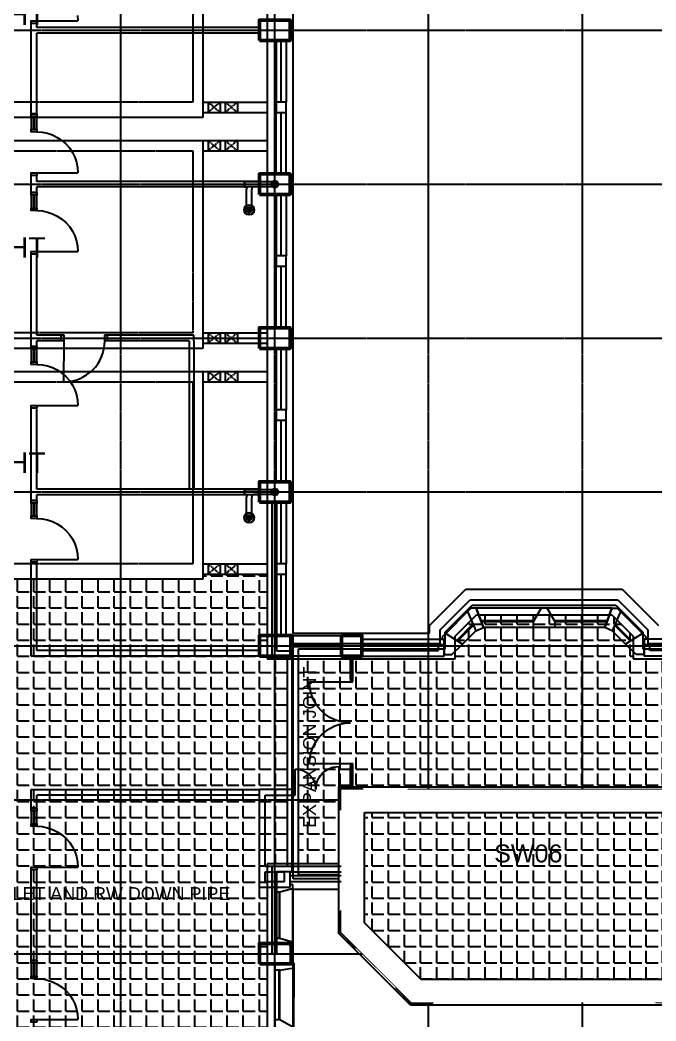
# Model space of a CAD drawing. Header units: millimetres. Extents: x -49883 to 118742, y -18440 to 67826.
# Drawn here: x -40501 to -28100, y 5465 to 24976 of the extents above; entities that cross this region are included whole.
import ezdxf

# ---------------------------------------------------------------- set-up
doc = ezdxf.new("R2010")
doc.units = ezdxf.units.MM
doc.set_wipeout_variables(frame=1)
for name, pattern in [('PCENTRE', [50.8, 31.75, -6.35, 6.35, -6.35]), ('PCENTRE2', [28.575, 19.05, -3.175, 3.175, -3.175]), ('PDASHED', [19.05, 12.7, -6.35])]:
    doc.linetypes.add(name, pattern=pattern)
for name, color, linetype in [('Boundaries_and_building_grids', 140, 'PCENTRE2'), ('Fifth Floor - General', 1, 'Continuous'), ('Fifth Floor - Hatch', 1, 'Continuous'), ('Fifth Floor - Roofs', 2, 'Continuous'), ('Fourth Floor - Doors Windows and Openings', 1, 'Continuous'), ('Fourth Floor - Hatch', 1, 'Continuous'), ('Fourth Floor - Roofs', 2, 'Continuous'), ('Fourth Floor - Stairs', 8, 'Continuous'), ('Fourth Floor - Structural Members', 5, 'Continuous'), ('Fourth Floor - Text and Leaders', 1, 'Continuous'), ('Fourth Floor - Walls', 3, 'Continuous'), ('Third Floor - Curtain Walls', 1, 'Continuous'), ('Third Floor - Doors Windows and Openings', 1, 'Continuous'), ('Third Floor - Stairs', 8, 'Continuous'), ('Third Floor - Structural Members', 5, 'Continuous'), ('Third Floor - Walls', 3, 'Continuous')]:
    doc.layers.add(name, color=color, linetype=linetype)
doc.styles.add('Arial1', font='arial.ttf')
pattern_1 = [(0, (0, 0), (0, 314.325), [228.6, -85.725]), (90, (0, 0), (-314.325, 2e-14), [228.6, -85.725])]

# ---------------------------------------------------------------- blocks, each defined once
blk = doc.blocks.new('OffSetFullbore')
at = {"layer": 'Fourth Floor - Roofs', "linetype": 'Continuous'}
h = blk.add_hatch(dxfattribs=at)
h.set_pattern_fill('lines', color=256, scale=6.25, style=0)
h.set_pattern_definition([(0, (-14818.7696, 134.024), (0, 6.25), [])])
h.paths.add_polyline_path([(-550, -500, -1), (-450, -500, -1)])
at = {"layer": 'Fourth Floor - Roofs', "linetype": 'Continuous', "lineweight": -3}
for p, q in [((-600, 50), (0, 50)), ((-600, 50), (-600, -50)), ((-590, 50), (-590, -50)), ((-600, -50), (-541, -50)), ((-550, -500), (-550, -100)), ((-450, -500), (-450, -100)), ((0, -50), (-400, -50))]:
    blk.add_line(p, q, dxfattribs=at)
at = {"layer": 'Fourth Floor - Roofs', "linetype": 'Continuous'}
for radius in [100, 93.8, 50, 50]:
    blk.add_circle((-500, -500), radius, dxfattribs=at)
at = {"layer": 'Fourth Floor - Roofs', "linetype": 'Continuous', "lineweight": -3}
for centre, radius, start, end in [((0, 0), 50, 270, 90), ((-400, -100), 150, 160.5288, 180), ((-400, -100), 50, 90, 180)]:
    blk.add_arc(centre, radius, start, end, dxfattribs=at)
blk = doc.blocks.new('Roof Light')
at = {"layer": 'Fourth Floor - Roofs', "color": 1, "linetype": 'Continuous', "lineweight": -3}
for p, q in [((-10450, 3850), (-11700, 3850)), ((-11125, 3850), (-11125, 3650)), ((-10450, 3850), (-1250, 3850)), ((-10450, -200), (-10450, 3850)), ((-1250, 3850), (-1250, -200)), ((-1250, 3850), (0, 3850)), ((-575, 3850), (-575, 3650)), ((-10450, 3650), (-11700, 3650)), ((-1250, 3650), (0, 3650)), ((-10450, 100), (-11700, 100)), ((-11125, 100), (-11125, -100)), ((-1250, 100), (0, 100)), ((-575, 100), (-575, -100)), ((-10450, -100), (-11700, -100)), ((-1250, -100), (0, -100)), ((-1250, -200), (-10450, -200))]:
    blk.add_line(p, q, dxfattribs=at)
at = {"layer": 'Fourth Floor - Roofs', "color": 1, "linetype": 'PDASHED', "lineweight": -3}
for p, q in [((-11120, 3850), (-11120, 3650)), ((-10885, 3850), (-11120, 3650)), ((-11120, 3850), (-10885, 3650)), ((-10885, 3850), (-10885, 3650)), ((-10550, 3850), (-10785, 3650)), ((-10785, 3850), (-10785, 3650)), ((-10785, 3850), (-10550, 3650)), ((-10550, 3850), (-10550, 3650)), ((-1150, 3850), (-915, 3650)), ((-1150, 3850), (-1150, 3650)), ((-915, 3850), (-1150, 3650)), ((-915, 3850), (-915, 3650)), ((-580, 3850), (-815, 3650)), ((-815, 3850), (-580, 3650)), ((-815, 3850), (-815, 3650)), ((-580, 3850), (-580, 3650)), ((-11120, 100), (-11120, -100)), ((-10885, 100), (-11120, -100)), ((-11120, 100), (-10885, -100)), ((-10885, 100), (-10885, -100)), ((-10550, 100), (-10785, -100)), ((-10785, 100), (-10785, -100)), ((-10785, 100), (-10550, -100)), ((-10550, 100), (-10550, -100)), ((-915, 100), (-1150, -100)), ((-1150, 100), (-1150, -100)), ((-1150, 100), (-915, -100)), ((-915, 100), (-915, -100)), ((-815, 100), (-815, -100)), ((-815, 100), (-580, -100)), ((-580, 100), (-815, -100)), ((-580, 100), (-580, -100))]:
    blk.add_line(p, q, dxfattribs=at)
at = {"layer": 'Fourth Floor - Roofs', "color": 1, "linetype": 'PCENTRE', "lineweight": -3}
for p, q in [((-10250, 100), (-10250, 3650)), ((-10250, 3650), (-1450, 3650)), ((-1450, 3650), (-1450, 100)), ((-1450, 100), (-10250, 100))]:
    blk.add_line(p, q, dxfattribs=at)

msp = doc.modelspace()

# ---------------------------------------------------------------- hatches: boundary and pattern name
at = {"layer": 'Fourth Floor - Hatch', "linetype": 'Continuous'}
h = msp.add_hatch(dxfattribs=at)
h.set_pattern_fill('ANGLE', color=8, scale=45, style=0)
h.set_pattern_definition(pattern_1)
h.paths.add_polyline_path([(-47383, 14176), (-46133, 14176), (-46133, 14076), (-36933, 14076), (-36933, 14176), (-35683, 14176), (-35683, 12526), (-35293, 12526), (-35293, 8526), (-35683, 8526), (-35683, -3624), (-47383, -3624)])
h = msp.add_hatch(dxfattribs=at)
h.set_pattern_fill('ANGLE', color=8, scale=45, style=0)
h.set_pattern_definition(pattern_1)
h.paths.add_polyline_path([(-35073, 12526), (-32018, 12526), (-32018, 12967), (-31602, 13383), (-28964, 13383), (-28548, 12967), (-28548, 12526), (-25793, 12526), (-25793, 10001), (-25303, 10001), (-25303, 8526), (-26433, 8526), (-26433, 9576), (-26333, 9576), (-26333, 9976), (-26283, 10026), (-34283, 10026), (-34283, 8526), (-35073, 8526)])

# ---------------------------------------------------------------- linework, layer by layer
at = {"layer": 'Boundaries_and_building_grids', "color": 140, "linetype": 'PCENTRE', "lineweight": -3}
for p, q in [((-38533, -6274), (-38533, 67826)), ((-35533, -6274), (-35533, 67826)), ((-32533, -6274), (-32533, 60064)), ((-29533, -6274), (-29533, 60069)), ((-49883, 24776), (47817, 24776)), ((-49883, 21776), (47817, 21776)), ((-49883, 18776), (47817, 18776)), ((-49883, 15776), (47817, 15776)), ((-49883, 12776), (47817, 12776)), ((-49883, 9776), (47817, 9776)), ((-49883, 6776), (-33033, 6776))]:
    msp.add_line(p, q, dxfattribs=at)
at = {"layer": 'Fifth Floor - Roofs', "color": 3, "linetype": 'Continuous'}
for p, q in [((-34283, 7172, 17250), (-34283, 10026, 17250)), ((-34283, 10026, 17250), (-26283, 10026, 17250)), ((-32886, 5776, 17250), (-34283, 7172, 17250)), ((-27679, 5776, 17250), (-32886, 5776, 17250))]:
    msp.add_line(p, q, dxfattribs=at)
at = {"layer": 'Fourth Floor - Doors Windows and Openings', "color": 1, "linetype": 'Continuous'}
for p, q in [((-33021, 6236, 13800), (-33823, 7037, 13800)), ((-33809, 7051, 13800), (-33007, 6250, 13800)), ((-32993, 6264, 13800), (-33794, 7066, 13800))]:
    msp.add_line(p, q, dxfattribs=at)
at = {"layer": 'Fourth Floor - Doors Windows and Openings', "color": 1, "linetype": 'Continuous', "elevation": 13800}
msp.add_lwpolyline([(-33148, 6109), (-33950, 6910), (-33667, 7193), (-32866, 6391), (-33148, 6109)], dxfattribs=at)
at = {"layer": 'Fourth Floor - Roofs', "color": 3, "linetype": 'Continuous', "lineweight": -3}
for p, q in [((-35683, 37026, 13800), (-35683, 12526, 13800)), ((-35683, 12526, 13800), (-32018, 12526, 13800)), ((-28548, 12526, 13800), (-24783, 12526, 13800)), ((-35683, 8526, 13800), (-35683, -3624, 13800)), ((-34283, 8526, 13800), (-35683, 8526, 13800))]:
    msp.add_line(p, q, dxfattribs=at)
at = {"layer": 'Fourth Floor - Roofs', "color": 3, "linetype": 'Continuous'}
for p, q in [((-35183, 36526, 13800), (-35183, 13026, 13800)), ((-32518, 13174, 13800), (-31809, 13883, 13800)), ((-31809, 13883, 13800), (-28757, 13883, 13800)), ((-28757, 13883, 13800), (-28048, 13174, 13800)), ((-32018, 12967, 13800), (-31602, 13383, 13800)), ((-31602, 13383, 13800), (-28964, 13383, 13800)), ((-28964, 13383, 13800), (-28548, 12967, 13800)), ((-32518, 13026, 13800), (-32518, 13174, 13800)), ((-35183, 13026, 13800), (-32518, 13026, 13800)), ((-32018, 12526, 13800), (-32018, 12967, 13800)), ((-28548, 12967, 13800), (-28548, 12526, 13800)), ((-35183, 8026, 13800), (-35183, -4124, 13800)), ((-34283, 8026, 13800), (-35183, 8026, 13800))]:
    msp.add_line(p, q, dxfattribs=at)
at = {"layer": 'Fourth Floor - Roofs', "color": 1, "linetype": 'Continuous', "lineweight": -3}
for p, q in [((-35593, 15576, 13800), (-35593, 12576, 13800)), ((-35493, 12676, 13800), (-35493, 15576, 13800)), ((-35173, 8236, 13800), (-35173, 12816, 13800)), ((-32308, 12816, 13800), (-35173, 12816, 13800)), ((-35073, 8316, 13800), (-35073, 12716, 13800)), ((-35073, 12716, 13800), (-32208, 12716, 13800)), ((-28358, 12716, 13800), (-25793, 12716, 13800)), ((-25693, 12816, 13800), (-28258, 12816, 13800)), ((-35593, 12576, 13800), (-35293, 12576, 13800)), ((-35193, 12676, 13800), (-35493, 12676, 13800)), ((-35293, 12576, 13800), (-35293, 8476, 13800)), ((-35193, 8376, 13800), (-35193, 12676, 13800)), ((-35293, 8476, 13800), (-35593, 8476, 13800)), ((-35593, 8476, 13800), (-35593, 6776, 13800)), ((-35493, 6776, 13800), (-35493, 8376, 13800)), ((-35493, 8376, 13800), (-35193, 8376, 13800)), ((-34283, 8236, 13800), (-35173, 8236, 13800)), ((-34283, 8316, 13800), (-35073, 8316, 13800))]:
    msp.add_line(p, q, dxfattribs=at)
at = {"layer": 'Fourth Floor - Roofs', "color": 1, "linetype": 'Continuous'}
for p, q in [((-32308, 13087, 13800), (-31722, 13673, 13800)), ((-31722, 13673, 13800), (-28843, 13673, 13800)), ((-28843, 13673, 13800), (-28258, 13087, 13800)), ((-32208, 13046, 13800), (-31681, 13573, 13800)), ((-31681, 13573, 13800), (-28885, 13573, 13800)), ((-28885, 13573, 13800), (-28358, 13046, 13800)), ((-32308, 12816, 13800), (-32308, 13087, 13800)), ((-28258, 13087, 13800), (-28258, 12816, 13800)), ((-32208, 12716, 13800), (-32208, 13046, 13800)), ((-28358, 13046, 13800), (-28358, 12716, 13800))]:
    msp.add_line(p, q, dxfattribs=at)
at = {"layer": 'Fourth Floor - Stairs', "color": 8, "linetype": 'Continuous'}
for p, q in [((-32033, 7801, 13800), (-32033, 6226, 13800)), ((-31733, 7801, 13800), (-31733, 6226, 13800)), ((-31433, 7801, 13800), (-31433, 6226, 13800)), ((-31133, 7801, 13800), (-31133, 6226, 13800)), ((-30833, 7801, 13800), (-30833, 6226, 13800)), ((-30533, 7801, 13800), (-30533, 6226, 13800)), ((-30233, 7801, 13800), (-30233, 6226, 13800)), ((-29933, 7801, 13800), (-29933, 6226, 13800)), ((-29633, 7801, 13800), (-29633, 6226, 13800)), ((-29333, 7801, 13800), (-29333, 6226, 13800)), ((-29033, 6226, 13800), (-29033, 7801, 13800)), ((-28733, 6226, 13800), (-28733, 7801, 13800)), ((-28433, 7801, 13800), (-28433, 6226, 13800))]:
    msp.add_line(p, q, dxfattribs=at)
at = {"layer": 'Fourth Floor - Stairs', "color": 8, "linetype": 'Continuous', "elevation": 13800}
msp.add_lwpolyline([(-32033, 9576), (-32033, 7801), (-28433, 7801)], dxfattribs=at)
at = {"layer": 'Fourth Floor - Structural Members', "color": 8, "linetype": 'Continuous', "lineweight": 50, "elevation": 13800}
for points in [[(-35833, 24576), (-35833, 24976), (-35233, 24976), (-35233, 24576), (-35833, 24576)], [(-35833, 21576), (-35833, 21976), (-35233, 21976), (-35233, 21576), (-35833, 21576)], [(-35833, 18576), (-35833, 18976), (-35233, 18976), (-35233, 18576), (-35833, 18576)], [(-35833, 15576), (-35833, 15976), (-35233, 15976), (-35233, 15576), (-35833, 15576)], [(-35833, 12576), (-35833, 12976), (-35193, 12976), (-35193, 12576), (-35833, 12576)], [(-35833, 6576), (-35833, 6976), (-35193, 6976), (-35193, 6576), (-35833, 6576)]]:
    msp.add_lwpolyline(points, dxfattribs=at)
msp.add_lwpolyline([(-34233, 12976), (-33833, 12976), (-33833, 12576), (-34233, 12576)], close=True, dxfattribs=at)
at = {"layer": 'Fourth Floor - Structural Members', "color": 5, "linetype": 'Continuous', "lineweight": 50, "elevation": 13800}
for points in [[(-34233, 9576), (-34233, 9976), (-33833, 9976), (-33833, 9576)], [(-33833, 7593), (-34233, 7593), (-34233, 7193), (-33950, 6910), (-33667, 7193)], [(-32866, 6391), (-33148, 6109), (-32866, 5826), (-32466, 5826), (-32466, 6226)]]:
    msp.add_lwpolyline(points, close=True, dxfattribs=at)
at = {"layer": 'Fourth Floor - Structural Members', "color": 8, "linetype": 'Continuous', "lineweight": 50}
for centre in [(-35533, 21776, 13800), (-35533, 15776, 13800)]:
    msp.add_circle(centre, 50, dxfattribs=at)
at = {"layer": 'Fourth Floor - Walls', "color": 3, "linetype": 'Continuous'}
for p, q in [((-32933, 9976, 13800), (-26733, 9976, 13800)), ((-32933, 9576, 13800), (-32933, 9976, 13800)), ((-32823, 9866, 13800), (-26843, 9866, 13800)), ((-32823, 9686, 13800), (-32823, 9866, 13800)), ((-34133, 9576, 13800), (-34133, 7593, 13800)), ((-34133, 9576, 13800), (-33993, 9576, 13800)), ((-33993, 9576, 13800), (-33993, 7593, 13800)), ((-33943, 7593, 13800), (-33943, 9576, 13800)), ((-33943, 9576, 13800), (-33833, 9576, 13800)), ((-33833, 7593, 13800), (-33833, 9576, 13800)), ((-32933, 9576, 13800), (-26733, 9576, 13800)), ((-32823, 9686, 13800), (-26843, 9686, 13800)), ((-34133, 8375, 13800), (-34133, 8485, 13800)), ((-34133, 8186, 13800), (-34133, 8302, 13800)), ((-34133, 7593, 13800), (-33993, 7593, 13800)), ((-33943, 7593, 13800), (-33833, 7593, 13800)), ((-32466, 6226, 13800), (-28100, 6226, 13800)), ((-32466, 6226, 13800), (-32466, 6116, 13800)), ((-32466, 6116, 13800), (-28100, 6116, 13800)), ((-32466, 6066, 13800), (-28100, 6066, 13800)), ((-32466, 5926, 13800), (-32466, 6066, 13800)), ((-28100, 6226, 13800), (-28100, 6116, 13800)), ((-28100, 5926, 13800), (-28100, 6066, 13800)), ((-32466, 5926, 13800), (-28100, 5926, 13800))]:
    msp.add_line(p, q, dxfattribs=at)
at = {"layer": 'Third Floor - Curtain Walls', "color": 3, "linetype": 'Continuous'}
for p, q in [((-35833, 18831, 10350), (-35833, 18721, 10350)), ((-31706, 13513, 10350), (-31775, 13444, 10350)), ((-31608, 13513, 10350), (-31706, 13513, 10350)), ((-31608, 13513, 10350), (-31466, 13133, 10350)), ((-30342, 13513, 10350), (-30496, 13245, 10350)), ((-30224, 13513, 10350), (-30342, 13513, 10350)), ((-30069, 13245, 10350), (-30224, 13513, 10350)), ((-29100, 13133, 10350), (-28958, 13513, 10350)), ((-28958, 13513, 10350), (-28860, 13513, 10350)), ((-28860, 13513, 10350), (-28791, 13444, 10350)), ((-31775, 13444, 10350), (-31612, 13072, 10350)), ((-28791, 13444, 10350), (-28953, 13072, 10350)), ((-31612, 13072, 10350), (-31466, 13133, 10350)), ((-30496, 13245, 10350), (-30496, 13133, 10350)), ((-30069, 13133, 10350), (-30496, 13133, 10350)), ((-30069, 13133, 10350), (-30069, 13245, 10350)), ((-28953, 13072, 10350), (-29100, 13133, 10350)), ((-32200, 13019, 10350), (-32268, 12951, 10350)), ((-32268, 12951, 10350), (-32268, 12906, 10350)), ((-32268, 12906, 10350), (-32233, 12906, 10350)), ((-32233, 12906, 10350), (-32233, 12606, 10350)), ((-32200, 13019, 10350), (-31873, 12811, 10350)), ((-28366, 13019, 10350), (-28693, 12811, 10350)), ((-28366, 13019, 10350), (-28298, 12951, 10350)), ((-28333, 12906, 10350), (-28333, 12606, 10350)), ((-28298, 12906, 10350), (-28333, 12906, 10350)), ((-28298, 12951, 10350), (-28298, 12906, 10350)), ((-32079, 12606, 10350), (-31873, 12811, 10350)), ((-28487, 12606, 10350), (-28693, 12811, 10350)), ((-32233, 12606, 10350), (-32079, 12606, 10350)), ((-28333, 12606, 10350), (-28487, 12606, 10350)), ((-35533, 8076, 10350), (-35233, 8076, 10350)), ((-35533, 8076, 10350), (-35533, 7976, 10350)), ((-35185, 8043, 10350), (-35433, 7976, 10350)), ((-35233, 8076, 10350), (-35233, 8125, 10350)), ((-35187, 8125, 10350), (-35233, 8125, 10350)), ((-35187, 8125, 10350), (-35185, 8043, 10350)), ((-35433, 7976, 10350), (-35533, 7976, 10350)), ((-35533, 7076, 10350), (-35433, 7076, 10350)), ((-35450, 7076, 10350), (-35533, 7076, 10350)), ((-35533, 7076, 10350), (-35533, 6976, 10350)), ((-35433, 7076, 10350), (-35187, 7009, 10350)), ((-35233, 6976, 10350), (-35533, 6976, 10350)), ((-35233, 6926, 10350), (-35233, 6976, 10350)), ((-35187, 6926, 10350), (-35233, 6926, 10350)), ((-35187, 7009, 10350), (-35187, 6926, 10350)), ((-35533, 6576, 10350), (-35533, 6458, 10350)), ((-35433, 6458, 10350), (-35533, 6458, 10350)), ((-35433, 6458, 10350), (-35163, 6500, 10350)), ((-35233, 6599, 10350), (-35163, 6599, 10350)), ((-35163, 6599, 10350), (-35163, 6500, 10350)), ((-35534, 5489, 10350), (-35534, 5243, 10350)), ((-35433, 5489, 10350), (-35534, 5489, 10350)), ((-35165, 5335, 10350), (-35433, 5489, 10350))]:
    msp.add_line(p, q, dxfattribs=at)
at = {"layer": 'Third Floor - Curtain Walls', "color": 3, "linetype": 'Continuous', "elevation": 10350}
for points in [[(-35508, 23176), (-35308, 23176), (-35308, 23376), (-35508, 23376), (-35508, 23176)], [(-35508, 20176), (-35308, 20176), (-35308, 20376), (-35508, 20376), (-35508, 20176)], [(-35508, 17176), (-35308, 17176), (-35308, 17376), (-35508, 17376), (-35508, 17176)], [(-35508, 14176), (-35308, 14176), (-35308, 14376), (-35508, 14376), (-35508, 14176)], [(-35533, 6576), (-35233, 6576), (-35233, 6599)]]:
    msp.add_lwpolyline(points, dxfattribs=at)
at = {"layer": 'Third Floor - Doors Windows and Openings'}
for p, q in [((-39380, 25065, 10350), (-39373, 24961, 10350)), ((-40173, 22796, 10350), (-40068, 22789, 10350)), ((-40068, 22789, 10350), (-39966, 22768, 10350)), ((-39966, 22768, 10350), (-39867, 22735, 10350)), ((-39867, 22735, 10350), (-39773, 22689, 10350)), ((-39773, 22689, 10350), (-39686, 22630, 10350)), ((-39686, 22630, 10350), (-39607, 22561, 10350)), ((-39607, 22561, 10350), (-39538, 22483, 10350)), ((-39538, 22483, 10350), (-39480, 22396, 10350)), ((-39480, 22396, 10350), (-39434, 22302, 10350)), ((-39434, 22302, 10350), (-39400, 22203, 10350)), ((-39400, 22203, 10350), (-39380, 22100, 10350)), ((-39380, 22100, 10350), (-39373, 21996, 10350)), ((-40173, 21261, 10350), (-40068, 21254, 10350)), ((-40068, 21254, 10350), (-39966, 21233, 10350)), ((-39966, 21233, 10350), (-39867, 21200, 10350)), ((-39867, 21200, 10350), (-39773, 21154, 10350)), ((-39773, 21154, 10350), (-39686, 21095, 10350)), ((-39686, 21095, 10350), (-39607, 21026, 10350)), ((-39607, 21026, 10350), (-39538, 20948, 10350)), ((-39538, 20948, 10350), (-39480, 20861, 10350)), ((-39480, 20861, 10350), (-39434, 20767, 10350)), ((-39434, 20767, 10350), (-39400, 20668, 10350)), ((-39400, 20668, 10350), (-39380, 20565, 10350)), ((-39380, 20565, 10350), (-39373, 20461, 10350)), ((-40173, 18261, 10350), (-40068, 18254, 10350)), ((-40068, 18254, 10350), (-39966, 18233, 10350)), ((-39966, 18233, 10350), (-39867, 18200, 10350)), ((-39867, 18200, 10350), (-39773, 18154, 10350)), ((-39773, 18154, 10350), (-39686, 18095, 10350)), ((-39686, 18095, 10350), (-39607, 18026, 10350)), ((-39607, 18026, 10350), (-39538, 17948, 10350)), ((-39538, 17948, 10350), (-39480, 17861, 10350)), ((-39480, 17861, 10350), (-39434, 17767, 10350)), ((-39434, 17767, 10350), (-39400, 17668, 10350)), ((-39400, 17668, 10350), (-39380, 17565, 10350)), ((-39380, 17565, 10350), (-39373, 17461, 10350)), ((-40173, 15261, 10350), (-40068, 15254, 10350)), ((-40068, 15254, 10350), (-39966, 15233, 10350)), ((-39966, 15233, 10350), (-39867, 15200, 10350)), ((-39867, 15200, 10350), (-39773, 15154, 10350)), ((-39773, 15154, 10350), (-39686, 15095, 10350)), ((-39686, 15095, 10350), (-39607, 15026, 10350)), ((-39607, 15026, 10350), (-39538, 14948, 10350)), ((-39538, 14948, 10350), (-39480, 14861, 10350)), ((-39480, 14861, 10350), (-39434, 14767, 10350)), ((-39434, 14767, 10350), (-39400, 14668, 10350)), ((-39400, 14668, 10350), (-39380, 14565, 10350)), ((-39380, 14565, 10350), (-39373, 14461, 10350)), ((-34851, 11971, 10350), (-34858, 12076, 10350)), ((-34831, 11869, 10350), (-34851, 11971, 10350)), ((-34797, 11770, 10350), (-34831, 11869, 10350)), ((-34751, 11676, 10350), (-34797, 11770, 10350)), ((-34692, 11589, 10350), (-34751, 11676, 10350)), ((-34623, 11510, 10350), (-34692, 11589, 10350)), ((-34545, 11441, 10350), (-34623, 11510, 10350)), ((-34458, 11383, 10350), (-34545, 11441, 10350)), ((-34364, 11337, 10350), (-34458, 11383, 10350)), ((-34265, 11303, 10350), (-34364, 11337, 10350)), ((-34545, 11110, 10350), (-34458, 11169, 10350)), ((-34458, 11169, 10350), (-34364, 11215, 10350)), ((-34364, 11215, 10350), (-34265, 11248, 10350)), ((-34162, 11283, 10350), (-34265, 11303, 10350)), ((-34265, 11248, 10350), (-34162, 11269, 10350)), ((-34058, 11276, 10350), (-34162, 11283, 10350)), ((-34162, 11269, 10350), (-34058, 11276, 10350)), ((-34751, 10876, 10350), (-34692, 10963, 10350)), ((-34692, 10963, 10350), (-34623, 11041, 10350)), ((-34623, 11041, 10350), (-34545, 11110, 10350)), ((-34831, 10683, 10350), (-34797, 10782, 10350)), ((-34797, 10782, 10350), (-34751, 10876, 10350)), ((-34858, 10476, 10350), (-34851, 10580, 10350)), ((-34851, 10580, 10350), (-34831, 10683, 10350)), ((-35133, 10376, 10350), (-35081, 10372, 10350)), ((-35081, 10372, 10350), (-35029, 10362, 10350)), ((-35029, 10362, 10350), (-34980, 10345, 10350)), ((-34980, 10345, 10350), (-34933, 10322, 10350)), ((-34557, 10333, 10350), (-34508, 10365, 10350)), ((-34508, 10365, 10350), (-34455, 10391, 10350)), ((-34455, 10391, 10350), (-34399, 10410, 10350)), ((-34399, 10410, 10350), (-34342, 10422, 10350)), ((-34342, 10422, 10350), (-34283, 10426, 10350)), ((-34933, 10322, 10350), (-34889, 10293, 10350)), ((-34889, 10293, 10350), (-34850, 10259, 10350)), ((-34850, 10259, 10350), (-34815, 10219, 10350)), ((-34815, 10219, 10350), (-34786, 10176, 10350)), ((-34786, 10176, 10350), (-34763, 10129, 10350)), ((-34717, 10092, 10350), (-34699, 10148, 10350)), ((-34699, 10148, 10350), (-34673, 10201, 10350)), ((-34673, 10201, 10350), (-34640, 10250, 10350)), ((-34640, 10250, 10350), (-34601, 10294, 10350)), ((-34601, 10294, 10350), (-34557, 10333, 10350)), ((-34763, 10129, 10350), (-34746, 10079, 10350)), ((-34746, 10079, 10350), (-34736, 10028, 10350)), ((-34736, 10028, 10350), (-34733, 9976, 10350)), ((-34733, 9976, 10350), (-34729, 10034, 10350)), ((-34729, 10034, 10350), (-34717, 10092, 10350)), ((-40173, 9261, 10350), (-40068, 9254, 10350)), ((-40068, 9254, 10350), (-39966, 9233, 10350)), ((-39966, 9233, 10350), (-39867, 9200, 10350)), ((-39867, 9200, 10350), (-39773, 9154, 10350)), ((-39773, 9154, 10350), (-39686, 9095, 10350)), ((-39686, 9095, 10350), (-39607, 9026, 10350)), ((-39607, 9026, 10350), (-39538, 8948, 10350)), ((-39538, 8948, 10350), (-39480, 8861, 10350)), ((-39480, 8861, 10350), (-39434, 8767, 10350)), ((-39434, 8767, 10350), (-39400, 8668, 10350)), ((-39400, 8668, 10350), (-39380, 8565, 10350)), ((-39380, 8565, 10350), (-39373, 8461, 10350)), ((-40173, 6291, 10350), (-40068, 6284, 10350)), ((-40068, 6284, 10350), (-39966, 6263, 10350)), ((-39966, 6263, 10350), (-39867, 6230, 10350)), ((-39867, 6230, 10350), (-39773, 6184, 10350)), ((-39773, 6184, 10350), (-39686, 6125, 10350)), ((-39686, 6125, 10350), (-39607, 6056, 10350)), ((-39607, 6056, 10350), (-39538, 5978, 10350)), ((-39538, 5978, 10350), (-39480, 5891, 10350)), ((-39480, 5891, 10350), (-39434, 5797, 10350)), ((-39434, 5797, 10350), (-39400, 5698, 10350)), ((-39400, 5698, 10350), (-39380, 5595, 10350)), ((-39380, 5595, 10350), (-39373, 5491, 10350))]:
    msp.add_line(p, q, dxfattribs=at)
at = {"layer": 'Third Floor - Doors Windows and Openings', "linetype": 'Continuous'}
for p, q in [((-40173, 24961, 10350), (-39373, 24961, 10350)), ((-40283, 23096, 10350), (-40283, 22846, 10350)), ((-40233, 22846, 10350), (-40233, 23096, 10350)), ((-40223, 23096, 10350), (-40223, 22846, 10350)), ((-40173, 22846, 10350), (-40173, 23096, 10350)), ((-40173, 21996, 10350), (-39373, 21996, 10350)), ((-40283, 21561, 10350), (-40283, 21311, 10350)), ((-40233, 21311, 10350), (-40233, 21561, 10350)), ((-40223, 21561, 10350), (-40223, 21311, 10350)), ((-40173, 21311, 10350), (-40173, 21561, 10350)), ((-40173, 20461, 10350), (-39373, 20461, 10350)), ((-40283, 18561, 10350), (-40283, 18311, 10350)), ((-40233, 18311, 10350), (-40233, 18561, 10350)), ((-40223, 18561, 10350), (-40223, 18311, 10350)), ((-40173, 18311, 10350), (-40173, 18561, 10350)), ((-39649, 18721, 10350), (-39650, 17921, 10350)), ((-40173, 17461, 10350), (-39373, 17461, 10350)), ((-40283, 15561, 10350), (-40283, 15311, 10350)), ((-40233, 15311, 10350), (-40233, 15561, 10350)), ((-40223, 15561, 10350), (-40223, 15311, 10350)), ((-40173, 15311, 10350), (-40173, 15561, 10350)), ((-40173, 14461, 10350), (-39373, 14461, 10350)), ((-34058, 12126, 10350), (-34058, 12526, 10350)), ((-34033, 12126, 10350), (-34033, 12526, 10350)), ((-34008, 12126, 10350), (-34008, 12526, 10350)), ((-34858, 12076, 10350), (-34058, 12076, 10350)), ((-35133, 9976, 10350), (-35133, 10376, 10350)), ((-34058, 10476, 10350), (-34858, 10476, 10350)), ((-34283, 10426, 10350), (-34283, 9976, 10350)), ((-34058, 10026, 10350), (-34058, 10426, 10350)), ((-34033, 10026, 10350), (-34033, 10426, 10350)), ((-34008, 10026, 10350), (-34008, 10426, 10350)), ((-40283, 9561, 10350), (-40283, 9311, 10350)), ((-40233, 9311, 10350), (-40233, 9561, 10350)), ((-40223, 9561, 10350), (-40223, 9311, 10350)), ((-40173, 9311, 10350), (-40173, 9561, 10350)), ((-40173, 8461, 10350), (-39373, 8461, 10350)), ((-40283, 6591, 10350), (-40283, 6341, 10350)), ((-40233, 6341, 10350), (-40233, 6591, 10350)), ((-40223, 6591, 10350), (-40223, 6341, 10350)), ((-40173, 6341, 10350), (-40173, 6591, 10350)), ((-40173, 5491, 10350), (-39373, 5491, 10350))]:
    msp.add_line(p, q, dxfattribs=at)
at = {"layer": 'Third Floor - Doors Windows and Openings', "color": 1, "linetype": 'Continuous'}
for p, q in [((-35508, 24576, 10350), (-35508, 23376, 10350)), ((-35508, 24576, 10350), (-35308, 24576, 10350)), ((-35408, 23376, 10350), (-35408, 24576, 10350)), ((-35308, 24576, 10350), (-35308, 23376, 10350)), ((-35508, 21976, 10350), (-35508, 23176, 10350)), ((-35408, 21976, 10350), (-35408, 23176, 10350)), ((-35308, 21976, 10350), (-35308, 23176, 10350)), ((-35308, 21976, 10350), (-35508, 21976, 10350)), ((-35508, 21576, 10350), (-35308, 21576, 10350)), ((-35508, 21576, 10350), (-35508, 20376, 10350)), ((-35408, 20376, 10350), (-35408, 21576, 10350)), ((-35308, 21576, 10350), (-35308, 20376, 10350)), ((-35508, 18976, 10350), (-35508, 20176, 10350)), ((-35408, 18976, 10350), (-35408, 20176, 10350)), ((-35308, 18976, 10350), (-35308, 20176, 10350)), ((-35308, 18976, 10350), (-35508, 18976, 10350)), ((-35508, 18576, 10350), (-35508, 17376, 10350)), ((-35508, 18576, 10350), (-35308, 18576, 10350)), ((-35408, 17376, 10350), (-35408, 18576, 10350)), ((-35308, 18576, 10350), (-35308, 17376, 10350)), ((-35508, 15976, 10350), (-35508, 17176, 10350)), ((-35408, 15976, 10350), (-35408, 17176, 10350)), ((-35308, 15976, 10350), (-35308, 17176, 10350)), ((-35308, 15976, 10350), (-35508, 15976, 10350)), ((-35508, 15576, 10350), (-35508, 14376, 10350)), ((-35508, 15576, 10350), (-35308, 15576, 10350)), ((-35408, 14376, 10350), (-35408, 15576, 10350)), ((-35308, 15576, 10350), (-35308, 14376, 10350)), ((-35508, 12976, 10350), (-35508, 14176, 10350)), ((-35408, 12976, 10350), (-35408, 14176, 10350)), ((-35308, 12976, 10350), (-35308, 14176, 10350)), ((-28958, 13513, 10350), (-31608, 13513, 10350)), ((-31466, 13133, 10350), (-31608, 13513, 10350)), ((-28958, 13513, 10350), (-29100, 13133, 10350)), ((-31775, 13444, 10350), (-32200, 13019, 10350)), ((-28791, 13444, 10350), (-28366, 13019, 10350)), ((-31668, 13199, 10350), (-31984, 12882, 10350)), ((-31967, 12871, 10350), (-31659, 13179, 10350)), ((-30487, 13262, 10350), (-31514, 13262, 10350)), ((-30496, 13242, 10350), (-31506, 13242, 10350)), ((-30496, 13133, 10350), (-31466, 13133, 10350)), ((-29054, 13262, 10350), (-30079, 13262, 10350)), ((-29061, 13242, 10350), (-30069, 13242, 10350)), ((-29100, 13133, 10350), (-30069, 13133, 10350)), ((-28600, 12871, 10350), (-28908, 13179, 10350)), ((-28900, 13199, 10350), (-28583, 12882, 10350)), ((-35308, 12976, 10350), (-35508, 12976, 10350)), ((-31873, 12811, 10350), (-31612, 13072, 10350)), ((-28693, 12811, 10350), (-28953, 13072, 10350)), ((-34233, 12796, 10350), (-35233, 12796, 10350)), ((-35233, 12776, 10350), (-34233, 12776, 10350)), ((-34233, 12756, 10350), (-35233, 12756, 10350)), ((-35187, 8042, 10350), (-35185, 7008, 10350)), ((-35533, 7076, 10350), (-35533, 7976, 10350)), ((-35450, 7976, 10350), (-35450, 7076, 10350)), ((-35433, 7076, 10350), (-35433, 7976, 10350)), ((-33021, 6236, 10350), (-33823, 7037, 10350)), ((-33809, 7051, 10350), (-33007, 6250, 10350)), ((-32993, 6264, 10350), (-33794, 7066, 10350)), ((-35533, 6458, 10350), (-35534, 5489, 10350)), ((-35453, 6458, 10350), (-35453, 5489, 10350)), ((-35433, 5489, 10350), (-35433, 6458, 10350)), ((-35163, 6500, 10350), (-35165, 5335, 10350))]:
    msp.add_line(p, q, dxfattribs=at)
at = {"layer": 'Third Floor - Doors Windows and Openings', "linetype": 'Continuous', "elevation": 10350}
for points in [[(-40173, 24911), (-40283, 24911), (-40283, 24961), (-40173, 24961), (-40173, 24911)], [(-40173, 23096), (-40283, 23096), (-40283, 23146), (-40173, 23146), (-40173, 23096)], [(-40173, 22796), (-40283, 22796), (-40283, 22846), (-40173, 22846), (-40173, 22796)], [(-40173, 21946), (-40283, 21946), (-40283, 21996), (-40173, 21996), (-40173, 21946)], [(-40173, 21561), (-40283, 21561), (-40283, 21611), (-40173, 21611), (-40173, 21561)], [(-40173, 21261), (-40283, 21261), (-40283, 21311), (-40173, 21311), (-40173, 21261)], [(-40173, 20411), (-40283, 20411), (-40283, 20461), (-40173, 20461), (-40173, 20411)], [(-39699, 18721), (-39699, 18831), (-39649, 18831), (-39649, 18721), (-39699, 18721)], [(-38849, 18721), (-38849, 18831), (-38799, 18831), (-38799, 18721), (-38849, 18721)], [(-40173, 18561), (-40283, 18561), (-40283, 18611), (-40173, 18611), (-40173, 18561)], [(-40173, 18261), (-40283, 18261), (-40283, 18311), (-40173, 18311), (-40173, 18261)], [(-40173, 17411), (-40283, 17411), (-40283, 17461), (-40173, 17461), (-40173, 17411)], [(-40173, 15561), (-40283, 15561), (-40283, 15611), (-40173, 15611), (-40173, 15561)], [(-40173, 15261), (-40283, 15261), (-40283, 15311), (-40173, 15311), (-40173, 15261)], [(-40173, 14411), (-40283, 14411), (-40283, 14461), (-40173, 14461), (-40173, 14411)], [(-34008, 12526), (-34008, 12576), (-34058, 12576), (-34058, 12526), (-34008, 12526)], [(-34008, 12076), (-34008, 12126), (-34058, 12126), (-34058, 12076), (-34008, 12076)], [(-34008, 10426), (-34008, 10476), (-34058, 10476), (-34058, 10426), (-34008, 10426)], [(-35133, 9866), (-35133, 9976), (-35183, 9976), (-35183, 9866), (-35133, 9866)], [(-34233, 9866), (-34233, 9976), (-34283, 9976), (-34283, 9866), (-34233, 9866)], [(-34008, 9976), (-34008, 10026), (-34058, 10026), (-34058, 9976), (-34008, 9976)], [(-40173, 9561), (-40283, 9561), (-40283, 9611), (-40173, 9611), (-40173, 9561)], [(-40173, 9261), (-40283, 9261), (-40283, 9311), (-40173, 9311), (-40173, 9261)], [(-40173, 8411), (-40283, 8411), (-40283, 8461), (-40173, 8461), (-40173, 8411)], [(-40173, 6591), (-40283, 6591), (-40283, 6641), (-40173, 6641), (-40173, 6591)], [(-40173, 6291), (-40283, 6291), (-40283, 6341), (-40173, 6341), (-40173, 6291)], [(-40173, 5441), (-40283, 5441), (-40283, 5491), (-40173, 5491), (-40173, 5441)]]:
    msp.add_lwpolyline(points, dxfattribs=at)
at = {"layer": 'Third Floor - Doors Windows and Openings', "color": 1, "linetype": 'Continuous', "elevation": 10350}
for points in [[(-34233, 12576), (-35233, 12576), (-35233, 12976), (-34233, 12976), (-34233, 12576)], [(-33148, 6109), (-33950, 6910), (-33667, 7193), (-32866, 6391), (-33148, 6109)]]:
    msp.add_lwpolyline(points, dxfattribs=at)
at = {"layer": 'Third Floor - Doors Windows and Openings', "linetype": 'Continuous'}
msp.add_arc((-39649, 18721, 10350), 800, 269.9975, 359.9975, dxfattribs=at)
at = {"layer": 'Third Floor - Stairs', "color": 8, "linetype": 'Continuous'}
for p, q in [((-31733, 9576, 10350), (-31733, 8001, 10350)), ((-31433, 9576, 10350), (-31433, 8001, 10350)), ((-31133, 9576, 10350), (-31133, 8001, 10350)), ((-30833, 9576, 10350), (-30833, 8001, 10350)), ((-30533, 9576, 10350), (-30533, 8001, 10350)), ((-30233, 9576, 10350), (-30233, 8001, 10350)), ((-29933, 9576, 10350), (-29933, 8001, 10350)), ((-29633, 9576, 10350), (-29633, 8001, 10350)), ((-29333, 9576, 10350), (-29333, 8001, 10350)), ((-31433, 7801, 10350), (-31433, 6226, 10350)), ((-31133, 7801, 10350), (-31133, 6226, 10350)), ((-30833, 7801, 10350), (-30833, 6226, 10350)), ((-30533, 7801, 10350), (-30533, 6226, 10350)), ((-30233, 7801, 10350), (-30233, 6226, 10350)), ((-29933, 7801, 10350), (-29933, 6226, 10350)), ((-29633, 7801, 10350), (-29633, 6226, 10350)), ((-29333, 7801, 10350), (-29333, 6226, 10350)), ((-29033, 6226, 10350), (-29033, 7801, 10350)), ((-28733, 6226, 10350), (-28733, 7801, 10350)), ((-28433, 7801, 10350), (-28433, 6226, 10350)), ((-31433, 6226, 10350), (-28433, 6226, 10350))]:
    msp.add_line(p, q, dxfattribs=at)
at = {"layer": 'Third Floor - Stairs', "color": 8, "linetype": 'Continuous', "elevation": 10350}
for points in [[(-29033, 9576), (-32033, 9576), (-32033, 8001), (-29033, 8001), (-29033, 9576)], [(-32033, 8001), (-32033, 7801), (-28433, 7801)], [(-29033, 8001), (-28433, 8001), (-28433, 7801)]]:
    msp.add_lwpolyline(points, dxfattribs=at)
at = {"layer": 'Third Floor - Structural Members', "color": 5, "linetype": 'Continuous', "elevation": 10350}
for points in [[(-35833, 24576), (-35833, 24976), (-35233, 24976), (-35233, 24576), (-35833, 24576)], [(-35833, 21576), (-35833, 21976), (-35233, 21976), (-35233, 21576), (-35833, 21576)], [(-35833, 18576), (-35833, 18976), (-35233, 18976), (-35233, 18576), (-35833, 18576)], [(-35833, 15576), (-35833, 15976), (-35233, 15976), (-35233, 15576), (-35833, 15576)], [(-35833, 12576), (-35833, 12976), (-35233, 12976), (-35233, 12576), (-35833, 12576)], [(-35833, 6576), (-35833, 6976), (-35233, 6976), (-35233, 6576), (-35833, 6576)]]:
    msp.add_lwpolyline(points, dxfattribs=at)
for points in [[(-34233, 12976), (-33833, 12976), (-33833, 12576), (-34233, 12576)], [(-34233, 9576), (-34233, 9976), (-33833, 9976), (-33833, 9576)], [(-33833, 7593), (-34233, 7593), (-34233, 7193), (-33950, 6910), (-33667, 7193)], [(-32866, 6391), (-33148, 6109), (-32866, 5826), (-32466, 5826), (-32466, 6226)], [(-28100, 5826), (-28100, 6226), (-27700, 6391), (-27417, 6109), (-27700, 5826)]]:
    msp.add_lwpolyline(points, close=True, dxfattribs=at)
at = {"layer": 'Third Floor - Structural Members', "color": 5, "linetype": 'Continuous', "lineweight": -3}
for centre in [(-35533, 21776, 10350), (-35533, 15776, 10350)]:
    msp.add_circle(centre, 50, dxfattribs=at)
at = {"layer": 'Third Floor - Walls', "color": 2, "linetype": 'Continuous'}
for p, q in [((-40173, 24911, 10350), (-40283, 24911, 10350)), ((-40283, 23146, 10350), (-40283, 24911, 10350)), ((-40173, 24831, 10350), (-40173, 24911, 10350)), ((-35833, 24831, 10350), (-40173, 24831, 10350)), ((-35833, 24831, 10350), (-35833, 24721, 10350)), ((-35833, 24721, 10350), (-40173, 24721, 10350)), ((-40173, 23146, 10350), (-40173, 24721, 10350)), ((-40173, 23146, 10350), (-40283, 23146, 10350)), ((-40173, 21946, 10350), (-40283, 21946, 10350)), ((-40283, 21611, 10350), (-40283, 21946, 10350)), ((-40173, 21831, 10350), (-40173, 21946, 10350)), ((-35833, 21831, 10350), (-40173, 21831, 10350)), ((-35833, 21721, 10350), (-40173, 21721, 10350)), ((-40173, 21611, 10350), (-40173, 21721, 10350)), ((-35833, 21831, 10350), (-35833, 21721, 10350)), ((-40173, 21611, 10350), (-40283, 21611, 10350)), ((-40283, 18611, 10350), (-40283, 20411, 10350)), ((-40173, 20411, 10350), (-40283, 20411, 10350)), ((-40173, 18831, 10350), (-40173, 20411, 10350)), ((-39649, 18831, 10350), (-40173, 18831, 10350)), ((-37111, 18831, 10350), (-38849, 18831, 10350)), ((-37111, 18721, 10350), (-37111, 18831, 10350)), ((-40173, 18611, 10350), (-40283, 18611, 10350)), ((-40173, 18611, 10350), (-40173, 18721, 10350)), ((-39649, 18721, 10350), (-40173, 18721, 10350)), ((-37201, 18721, 10350), (-38849, 18721, 10350)), ((-37201, 18721, 10350), (-37201, 15831, 10350)), ((-37111, 18721, 10350), (-37111, 15831, 10350)), ((-40283, 15611, 10350), (-40283, 17411, 10350)), ((-40173, 17411, 10350), (-40283, 17411, 10350)), ((-40173, 15831, 10350), (-40173, 17411, 10350)), ((-35833, 15831, 10350), (-40173, 15831, 10350)), ((-35833, 15831, 10350), (-35833, 15721, 10350)), ((-40173, 15611, 10350), (-40283, 15611, 10350)), ((-35833, 15721, 10350), (-40173, 15721, 10350)), ((-40173, 15611, 10350), (-40173, 15721, 10350)), ((-40283, 12576, 10350), (-40283, 14411, 10350)), ((-40173, 14411, 10350), (-40283, 14411, 10350)), ((-40173, 12686, 10350), (-40173, 14411, 10350)), ((-35833, 12686, 10350), (-40173, 12686, 10350)), ((-35833, 12576, 10350), (-35833, 12686, 10350)), ((-35833, 12576, 10350), (-40283, 12576, 10350)), ((-40283, 9611, 10350), (-40283, 9976, 10350)), ((-40283, 9976, 10350), (-35833, 9976, 10350)), ((-35833, 9866, 10350), (-40173, 9866, 10350)), ((-40173, 9611, 10350), (-40173, 9866, 10350)), ((-40173, 9611, 10350), (-40283, 9611, 10350)), ((-40173, 8411, 10350), (-40283, 8411, 10350)), ((-40283, 6641, 10350), (-40283, 8411, 10350)), ((-40173, 6641, 10350), (-40173, 8411, 10350)), ((-40173, 6641, 10350), (-40283, 6641, 10350))]:
    msp.add_line(p, q, dxfattribs=at)
at = {"layer": 'Third Floor - Walls', "color": 3, "linetype": 'Continuous'}
for p, q in [((-33833, 12906, 10350), (-32343, 12906, 10350)), ((-33833, 12906, 10350), (-33833, 12796, 10350)), ((-32343, 12906, 10350), (-32233, 12906, 10350)), ((-32233, 12906, 10350), (-32233, 12796, 10350)), ((-32233, 12796, 10350), (-32233, 12906, 10350)), ((-28223, 12906, 10350), (-28333, 12906, 10350)), ((-28333, 12796, 10350), (-28333, 12906, 10350)), ((-28333, 12906, 10350), (-28333, 12796, 10350)), ((-26733, 12906, 10350), (-28223, 12906, 10350)), ((-33833, 12796, 10350), (-32233, 12796, 10350)), ((-33833, 12686, 10350), (-32343, 12686, 10350)), ((-33833, 12686, 10350), (-33833, 12576, 10350)), ((-32343, 12686, 10350), (-32343, 12796, 10350)), ((-32233, 12796, 10350), (-32343, 12796, 10350)), ((-32233, 12576, 10350), (-32233, 12796, 10350)), ((-26733, 12796, 10350), (-28333, 12796, 10350)), ((-28333, 12576, 10350), (-28333, 12796, 10350)), ((-28223, 12796, 10350), (-28333, 12796, 10350)), ((-28223, 12686, 10350), (-28223, 12796, 10350)), ((-26733, 12686, 10350), (-28223, 12686, 10350)), ((-33833, 12576, 10350), (-32233, 12576, 10350)), ((-26733, 12576, 10350), (-28333, 12576, 10350)), ((-35833, 8076, 10350), (-35833, 9976, 10350)), ((-35183, 9976, 10350), (-35833, 9976, 10350)), ((-35183, 9976, 10350), (-35183, 9866, 10350)), ((-32233, 9576, 10350), (-32233, 9976, 10350)), ((-32233, 9976, 10350), (-28333, 9976, 10350)), ((-28333, 9576, 10350), (-28333, 9976, 10350)), ((-35723, 8485, 10350), (-35723, 9866, 10350)), ((-35723, 9866, 10350), (-35183, 9866, 10350)), ((-32123, 9866, 10350), (-28443, 9866, 10350)), ((-32123, 9686, 10350), (-32123, 9866, 10350)), ((-28443, 9686, 10350), (-28443, 9866, 10350)), ((-34133, 9576, 10350), (-34133, 7593, 10350)), ((-34133, 9576, 10350), (-33993, 9576, 10350)), ((-33993, 9576, 10350), (-33993, 7593, 10350)), ((-33943, 7593, 10350), (-33943, 9576, 10350)), ((-33943, 9576, 10350), (-33833, 9576, 10350)), ((-33833, 7593, 10350), (-33833, 9576, 10350)), ((-32233, 9576, 10350), (-28333, 9576, 10350)), ((-32123, 9686, 10350), (-28443, 9686, 10350)), ((-35723, 8485, 10350), (-34133, 8485, 10350)), ((-34133, 8375, 10350), (-34133, 8485, 10350)), ((-35723, 8186, 10350), (-35723, 8375, 10350)), ((-35723, 8375, 10350), (-35343, 8375, 10350)), ((-35343, 8186, 10350), (-35343, 8375, 10350)), ((-35233, 8076, 10350), (-35233, 8375, 10350)), ((-35233, 8375, 10350), (-34133, 8375, 10350)), ((-35233, 8302, 10350), (-34133, 8302, 10350)), ((-34133, 8186, 10350), (-34133, 8302, 10350)), ((-35833, 8076, 10350), (-35233, 8076, 10350)), ((-35723, 8186, 10350), (-35343, 8186, 10350)), ((-35233, 8186, 10350), (-34133, 8186, 10350)), ((-34133, 7593, 10350), (-33993, 7593, 10350)), ((-33943, 7593, 10350), (-33833, 7593, 10350)), ((-32466, 6226, 10350), (-28100, 6226, 10350)), ((-32466, 6226, 10350), (-32466, 6116, 10350)), ((-32466, 6116, 10350), (-28100, 6116, 10350)), ((-32466, 6066, 10350), (-28100, 6066, 10350)), ((-32466, 5926, 10350), (-32466, 6066, 10350)), ((-28100, 6226, 10350), (-28100, 6116, 10350)), ((-28100, 5926, 10350), (-28100, 6066, 10350)), ((-32466, 5926, 10350), (-28100, 5926, 10350))]:
    msp.add_line(p, q, dxfattribs=at)

# ---------------------------------------------------------------- block references
at = {"layer": 'Fourth Floor - Roofs', "color": 1, "linetype": 'PDASHED', "lineweight": -3}
for p in [(-35683, 23276, 13800), (-35683, 18776, 13800), (-35683, 14276, 13800)]:
    msp.add_blockref('Roof Light', p, dxfattribs=at)
at = {"layer": 'Fourth Floor - Roofs', "color": 1, "linetype": 'Continuous', "lineweight": -3, "rotation": 360}
for p in [(-35533, 21776, 13800), (-35533, 15776, 13800)]:
    msp.add_blockref('OffSetFullbore', p, dxfattribs=at)

# ---------------------------------------------------------------- texts
at = {"layer": 'Fourth Floor - Text and Leaders', "color": 1, "linetype": 'Continuous', "char_height": 400, "attachment_point": 1, "style": 'Arial1'}
for insert in [(-43413, 25281, 13800), (-43413, 20743, 13800), (-43413, 16549, 13800)]:
    msp.add_mtext('ROOF LIGHT', dxfattribs=dict(at, insert=insert))
at = {"layer": 'Fourth Floor - Text and Leaders', "color": 2, "linetype": 'Continuous', "insert": (-34981, 9228, 13800), "char_height": 250, "attachment_point": 1, "rotation": 90, "style": 'Arial1'}
msp.add_mtext('EXPANSION JOINT', dxfattribs=at)
at = {"layer": 'Fourth Floor - Text and Leaders', "color": 2, "insert": (-44180, 8074, 13800), "char_height": 250, "attachment_point": 1, "style": 'Arial1'}
msp.add_mtext('100 Ø FULBORE OUTLET AND RW DOWN PIPE', dxfattribs=at)

# ---------------------------------------------------------------- next in the draw order: wipeouts: each hides what was drawn before it
at = {"color": 7, "linetype": 'Continuous', "lineweight": -3}
msp.add_wipeout([(-34233, 9976), (-26333, 9976), (-26333, 7193), (-27700, 5826), (-32866, 5826), (-34233, 7193)], dxfattribs=at).translate(0, 0, 17250).dxf.layer = 'Fifth Floor - General'

# ---------------------------------------------------------------- next in the draw order: hatches: boundary and pattern name
at = {"layer": 'Fifth Floor - Hatch', "linetype": 'Continuous'}
h = msp.add_hatch(dxfattribs=at)
h.set_pattern_fill('ANGLE', color=8, scale=45, style=0)
h.set_pattern_definition(pattern_1)
h.paths.add_polyline_path([(-33783, 9526), (-26783, 9526), (-26783, 7379), (-27886, 6276), (-32679, 6276), (-33783, 7379)])

# ---------------------------------------------------------------- next in the draw order: linework, layer by layer
at = {"layer": 'Fifth Floor - Roofs', "color": 3, "linetype": 'Continuous', "lineweight": -3}
for p, q in [((-33783, 7379, 17250), (-33783, 9526, 17250)), ((-33783, 9526, 17250), (-26783, 9526, 17250)), ((-32679, 6276, 17250), (-33783, 7379, 17250)), ((-27886, 6276, 17250), (-32679, 6276, 17250))]:
    msp.add_line(p, q, dxfattribs=at)

# ---------------------------------------------------------------- next in the draw order: texts
at = {"layer": 'Fourth Floor - Text and Leaders', "color": 1, "insert": (-31256, 8551, 13800), "char_height": 350, "attachment_point": 7, "style": 'Arial1'}
msp.add_mtext('SW06', dxfattribs=at)

doc.saveas('drawing.dxf')
